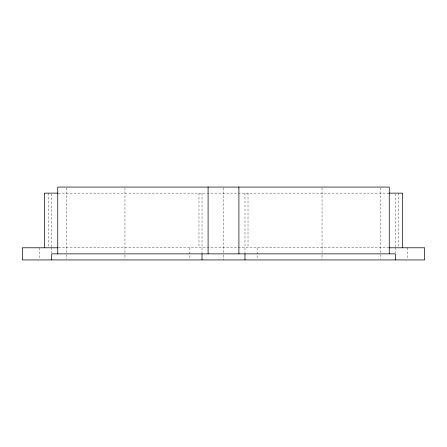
<?xml version="1.0" encoding="UTF-8"?>
<svg xmlns="http://www.w3.org/2000/svg" width="447" height="447" viewBox="0 0 447 447"><rect width="100%" height="100%" fill="white"/><g stroke="black" fill="none" stroke-linecap="round" stroke-linejoin="round"><path stroke-width="0.34" stroke-dasharray="2.23 1.68" d="M58.378 193.143L388.622 193.143M58.378 247.789L388.622 247.789M407.474 247.789L407.474 259.254M398.366 193.143L398.366 247.096M395.332 193.836L395.332 246.71M395.332 247.409L395.332 252.974M380.676 187.762L380.676 253.164M380.676 254.533L380.676 259.254M322.041 187.762L322.041 254.382M322.041 255.075L322.041 259.238M257.12 247.789L257.12 259.254M248.012 193.143L248.012 247.789M244.978 193.143L244.978 252.974M223.5 187.762L223.5 254.382M223.5 255.075L223.5 259.93M202.022 193.143L202.022 252.974M198.988 193.143L198.988 247.789M189.88 247.789L189.88 259.254M124.959 187.762L124.959 254.382M124.959 255.075L124.959 259.238M66.324 187.762L66.324 253.164M66.324 254.533L66.324 259.254M51.668 193.836L51.668 246.71M51.668 247.409L51.668 252.974M48.634 193.143L48.634 247.096M39.526 247.789L39.526 259.254"/><path stroke-width="0.67" d="M57.931 193.143L44.337 193.143L44.337 247.789M389.069 193.143L402.663 193.143L402.663 247.789M57.948 247.789L22.35 247.789L22.35 259.93L424.65 259.93L424.65 247.789L389.052 247.789M395.332 259.93L395.332 253.857L51.668 253.857L51.668 259.93M389.259 253.857L389.259 187.07L57.741 187.07L57.741 253.857M244.978 253.857L244.978 259.93M238.905 187.07L238.905 253.857M208.095 187.07L208.095 253.857M202.022 253.857L202.022 259.93"/></g></svg>
